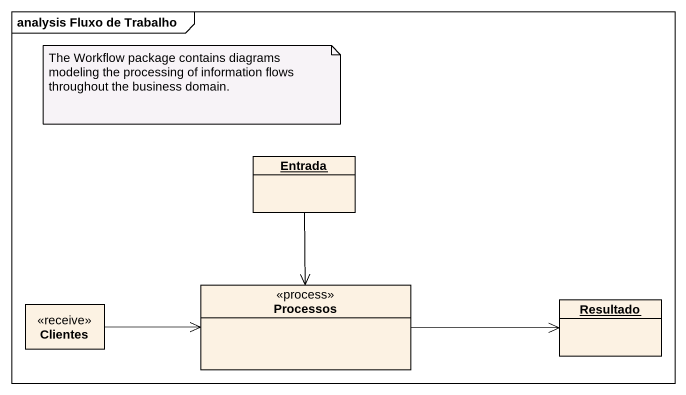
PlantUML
@startuml
mainframe analysis Fluxo de Trabalho
hide circle
hide empty members
object Entrada
class Clientes <<receive>>
class Processos <<process>>
object Resultado
Entrada --> Processos
Clientes -right-> Processos
Processos -right-> Resultado
note as N1
  The Workflow package contains diagrams modeling the processing of information flows throughout the business domain.
end note
@enduml
